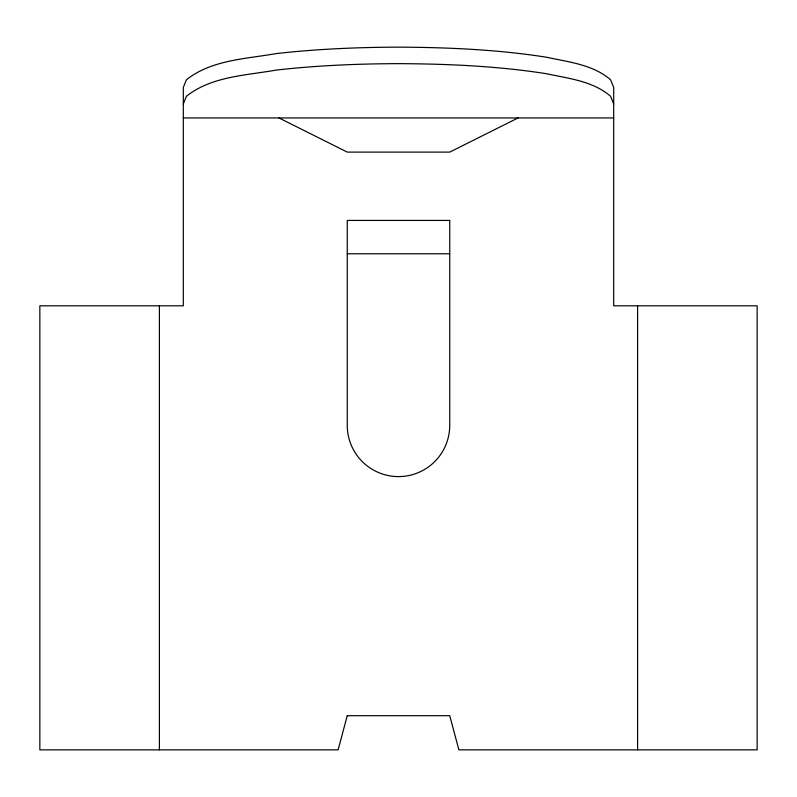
<?xml version="1.0" encoding="UTF-8"?>
<svg xmlns="http://www.w3.org/2000/svg" width="797" height="797" viewBox="0 0 797 797"><rect width="100%" height="100%" fill="white"/><g stroke="black" fill="none" stroke-linecap="round" stroke-linejoin="round"><path stroke-width="1.2" d="M183.31 103.939L186.428 96.278C211.524 76.303 245.914 75.446 276.27 70.086C316.847 65.474 357.684 63.78 398.5 63.64C447.944 63.89 497.537 66.041 546.443 73.713C568.41 78.485 592.928 80.985 610.572 96.278L613.69 103.939M518.05 117.946L449.737 152.107L347.263 152.107L278.95 117.946M183.31 117.946L613.69 117.946M347.263 253.775L449.737 253.775M637.6 305.819L637.6 749.857M159.4 305.819L159.4 749.857M347.263 715.696L338.107 749.857L39.85 749.857L39.85 305.819L183.31 305.819L183.31 87.441L186.428 79.78C211.524 59.805 245.914 58.948 276.27 53.588C316.847 48.986 357.684 47.282 398.5 47.143C447.944 47.392 497.537 49.544 546.443 57.215C568.41 61.997 592.928 64.487 610.572 79.78L613.69 87.441L613.69 305.819L757.15 305.819L757.15 749.857L458.893 749.857L449.737 715.696L347.263 715.696M449.737 220.42L347.263 220.42L347.263 425.369A51.237 51.237 0 0 0 398.5 476.596A51.237 51.237 0 0 0 449.737 425.369L449.737 220.42"/></g></svg>
